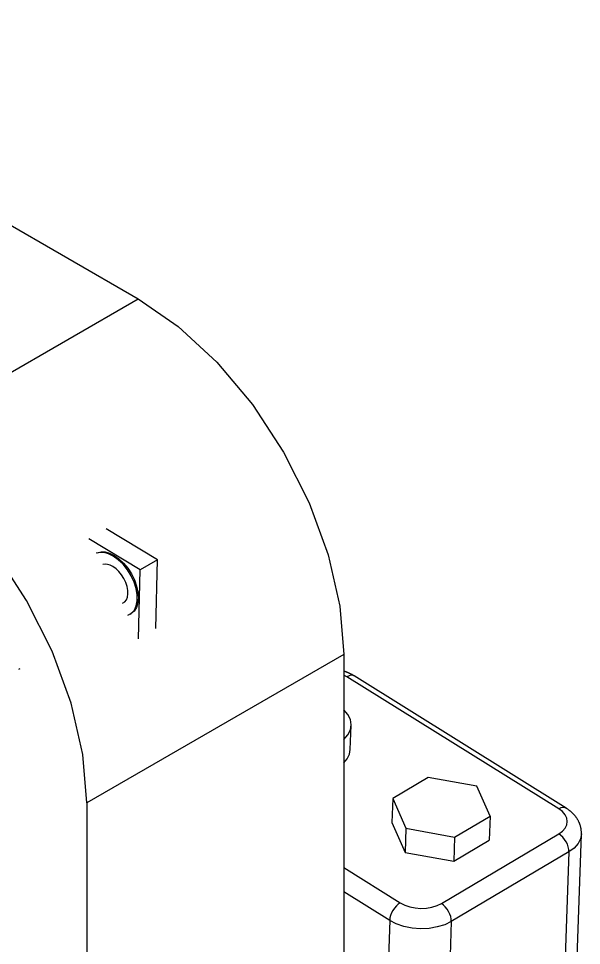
# Model space of a CAD drawing. Extents: x 2.75 to 8.34, y 2.35 to 7.17.
# Drawn here: x 7.962 to 8.343, y 6.494 to 7.122 of the extents above; entities that cross this region are included whole.
import ezdxf

# ---------------------------------------------------------------- set-up
doc = ezdxf.new("R2010")
doc.units = 0
doc.header["$LTSCALE"] = 0.5
doc.layers.add('TANGENT_LINES', color=7, linetype='CONTINUOUS')
doc.layers.add('VISIBLE', color=7, linetype='CONTINUOUS')

msp = doc.modelspace()

# ---------------------------------------------------------------- linework, layer by layer
at = {"layer": 'TANGENT_LINES'}
for p, q in [((7.86862, 6.83129), (8.04262, 6.93175)), ((8.18181, 6.69066), (8.00782, 6.5902)), ((8.18398, 6.67569), (8.18181, 6.67687)), ((8.32736, 6.58621), (8.18398, 6.67569)), ((8.24792, 6.52207), (8.3275, 6.56927)), ((8.33423, 6.5571), (8.25465, 6.50989)), ((8.33423, 6.5571), (8.32217, 6.2104)), ((8.18181, 6.54648), (8.2201, 6.52259)), ((8.2129, 6.51067), (8.18181, 6.53008)), ((8.2129, 6.51067), (8.20085, 6.16398)), ((8.25465, 6.50989), (8.24259, 6.1632))]:
    msp.add_line(p, q, dxfattribs=at)
for points in [[(8.18892, 6.67623), (8.18789, 6.67664), (8.18669, 6.67668), (8.18537, 6.67636), (8.18398, 6.67569)], [(8.33229, 6.58676), (8.33127, 6.58716), (8.33007, 6.5872), (8.32875, 6.58688), (8.32736, 6.58621)], [(8.3275, 6.56927), (8.32994, 6.57104), (8.33174, 6.57308), (8.33284, 6.57531), (8.33319, 6.57764), (8.3328, 6.57998), (8.33166, 6.58225), (8.32982, 6.58435), (8.32736, 6.58621)], [(8.33423, 6.5571), (8.33415, 6.55871), (8.3338, 6.56042), (8.3332, 6.56218), (8.33237, 6.5639), (8.33134, 6.56553), (8.33016, 6.56701), (8.32886, 6.56827), (8.3275, 6.56927)], [(8.34276, 6.56929), (8.34214, 6.56589), (8.34046, 6.56265), (8.33779, 6.55968), (8.33423, 6.5571)], [(8.2201, 6.52259), (8.21874, 6.52164), (8.21743, 6.52042), (8.21621, 6.51899), (8.21512, 6.5174), (8.21422, 6.5157), (8.21354, 6.51397), (8.21309, 6.51228), (8.2129, 6.51067)], [(8.2201, 6.52259), (8.22309, 6.52104), (8.2265, 6.51987), (8.2302, 6.51912), (8.23404, 6.51882), (8.23788, 6.51898), (8.24156, 6.51959), (8.24496, 6.52063), (8.24792, 6.52207)], [(8.25465, 6.50989), (8.25457, 6.5115), (8.25422, 6.51321), (8.25362, 6.51497), (8.25279, 6.51669), (8.25176, 6.51833), (8.25058, 6.5198), (8.24928, 6.52107), (8.24792, 6.52207)], [(8.25465, 6.50989), (8.25019, 6.50774), (8.2451, 6.50618), (8.23958, 6.50526), (8.23382, 6.50502), (8.22806, 6.50547), (8.22251, 6.5066), (8.2174, 6.50836), (8.2129, 6.51067)]]:
    msp.add_lwpolyline(points, dxfattribs=at)
at = {"layer": 'VISIBLE'}
for p, q in [((7.71384, 7.12157), (8.04262, 6.93175)), ((8.05567, 6.75496), (8.02094, 6.77589)), ((8.04394, 6.74805), (8.00913, 6.76903)), ((8.05567, 6.75496), (8.04394, 6.74805)), ((8.05446, 6.70846), (8.05567, 6.75496)), ((8.04273, 6.70135), (8.04394, 6.74805)), ((8.03719, 6.7181), (8.03788, 6.71851)), ((8.18181, 6.69066), (8.18181, 6.04775)), ((7.96242, 6.68113), (7.9616, 6.68065)), ((8.3323, 6.58676), (8.18892, 6.67623)), ((8.18626, 6.62638), (8.18683, 6.64277)), ((8.2389, 6.60748), (8.21493, 6.59326)), ((8.27187, 6.6015), (8.2389, 6.60748)), ((8.28086, 6.58129), (8.27187, 6.6015)), ((8.21493, 6.59326), (8.21436, 6.57686)), ((8.21493, 6.59326), (8.22392, 6.57306)), ((8.00782, 6.5902), (8.00782, 5.94729)), ((8.25689, 6.56707), (8.28086, 6.58129)), ((8.28086, 6.58129), (8.28029, 6.56489)), ((8.21436, 6.57686), (8.22335, 6.55666)), ((8.22392, 6.57306), (8.22335, 6.55666)), ((8.22392, 6.57306), (8.25689, 6.56707)), ((8.3307, 6.22247), (8.34275, 6.56917)), ((8.25689, 6.56707), (8.25632, 6.55067)), ((8.25632, 6.55067), (8.28029, 6.56489)), ((8.22335, 6.55666), (8.25632, 6.55067))]:
    msp.add_line(p, q, dxfattribs=at)
for points in [[(8.04262, 6.93175), (8.06977, 6.91298), (8.09588, 6.88876), (8.11995, 6.86001), (8.14104, 6.82785), (8.15835, 6.7935), (8.17122, 6.75828), (8.17914, 6.72356), (8.18181, 6.69066)], [(8.00782, 6.5902), (8.00514, 6.6231), (7.99722, 6.65783), (7.98436, 6.69304), (7.96705, 6.72739), (7.94596, 6.75956), (7.92189, 6.7883), (7.89578, 6.81253), (7.86862, 6.83129)], [(8.02569, 6.75742), (8.02259, 6.75896), (8.01959, 6.75981), (8.01677, 6.75993), (8.01424, 6.75932)], [(8.01493, 6.75973), (8.01746, 6.76033), (8.02028, 6.76021), (8.02329, 6.75937), (8.02638, 6.75783)], [(8.03561, 6.71739), (8.03808, 6.71871), (8.04001, 6.72085), (8.04133, 6.72371), (8.04198, 6.72719), (8.04193, 6.73113), (8.0412, 6.73538), (8.0398, 6.73975), (8.03779, 6.74407), (8.03527, 6.74816), (8.03233, 6.75185), (8.02909, 6.75498), (8.02569, 6.75742)], [(8.02638, 6.75783), (8.02961, 6.75553), (8.03269, 6.7526), (8.03553, 6.74917), (8.038, 6.74534), (8.04003, 6.74128), (8.04152, 6.73713), (8.04244, 6.73304), (8.04273, 6.72917), (8.0424, 6.72566), (8.04146, 6.72264), (8.03993, 6.72023), (8.03788, 6.71851)], [(8.0255, 6.75031), (8.02369, 6.75122), (8.02192, 6.75176), (8.02025, 6.7519), (8.01873, 6.75163)], [(8.03208, 6.72543), (8.03353, 6.72635), (8.03464, 6.72776), (8.03538, 6.72959), (8.03571, 6.73177), (8.03562, 6.73422), (8.03512, 6.73684), (8.03422, 6.73953), (8.03296, 6.74217), (8.03139, 6.74466), (8.02958, 6.74691), (8.02759, 6.74881), (8.0255, 6.75031)], [(8.18892, 6.67623), (8.18879, 6.67632), (8.18865, 6.6764), (8.18851, 6.67649), (8.18837, 6.67657), (8.18823, 6.67666), (8.18808, 6.67675), (8.18793, 6.67684), (8.18777, 6.67693), (8.18761, 6.67702), (8.18743, 6.67711), (8.18725, 6.67721), (8.18707, 6.67731), (8.18687, 6.67741), (8.18666, 6.67751), (8.18644, 6.67761), (8.18622, 6.67772), (8.18599, 6.67783), (8.18575, 6.67794), (8.18551, 6.67805), (8.18526, 6.67816), (8.18502, 6.67827), (8.18477, 6.67837), (8.18453, 6.67848), (8.18429, 6.67858), (8.18406, 6.67868), (8.18383, 6.67877), (8.18361, 6.67886), (8.1834, 6.67894), (8.1832, 6.67902), (8.18302, 6.6791), (8.18285, 6.67916), (8.18269, 6.67922), (8.18255, 6.67927), (8.18242, 6.67932), (8.18231, 6.67936), (8.1822, 6.6794), (8.1821, 6.67943), (8.18201, 6.67946), (8.18192, 6.67949), (8.18183, 6.67952)], [(8.18181, 6.63323), (8.18457, 6.63629), (8.18627, 6.63964), (8.18684, 6.64315), (8.18627, 6.64669), (8.18457, 6.65011), (8.18181, 6.65329)], [(8.18181, 6.61736), (8.18418, 6.62017), (8.18568, 6.62321), (8.18626, 6.62638)], [(8.34276, 6.56936), (8.34275, 6.56968), (8.34274, 6.57), (8.34273, 6.57033), (8.34271, 6.57065), (8.34269, 6.57097), (8.34267, 6.57129), (8.34265, 6.57161), (8.34261, 6.57193), (8.34258, 6.57225), (8.34253, 6.57257), (8.34248, 6.57289), (8.34242, 6.57321), (8.34236, 6.57352), (8.34228, 6.57384), (8.3422, 6.57416), (8.34212, 6.57447), (8.34202, 6.57479), (8.34193, 6.5751), (8.34182, 6.57541), (8.34171, 6.57572), (8.3416, 6.57603), (8.34148, 6.57633), (8.34135, 6.57663), (8.34122, 6.57693), (8.34109, 6.57723), (8.34095, 6.57752), (8.3408, 6.57782), (8.34065, 6.57811), (8.34049, 6.57839), (8.34033, 6.57868), (8.34017, 6.57896), (8.34, 6.57924), (8.33982, 6.57952), (8.33964, 6.5798), (8.33946, 6.58007), (8.33927, 6.58034), (8.33908, 6.58061), (8.33888, 6.58087), (8.33867, 6.58113), (8.33846, 6.5814), (8.33825, 6.58165), (8.33804, 6.58191), (8.33781, 6.58216), (8.33759, 6.58241), (8.33736, 6.58266), (8.33713, 6.58291), (8.33689, 6.58315), (8.33665, 6.58339), (8.3364, 6.58362), (8.33615, 6.58385), (8.3359, 6.58408), (8.33564, 6.58431), (8.33537, 6.58453), (8.33511, 6.58474), (8.33484, 6.58495), (8.33456, 6.58516), (8.33429, 6.58537), (8.33401, 6.58557), (8.33373, 6.58577), (8.33344, 6.58597), (8.33316, 6.58617), (8.33287, 6.58636), (8.33258, 6.58656), (8.3323, 6.58676)]]:
    msp.add_lwpolyline(points, dxfattribs=at)

doc.saveas('drawing.dxf')
